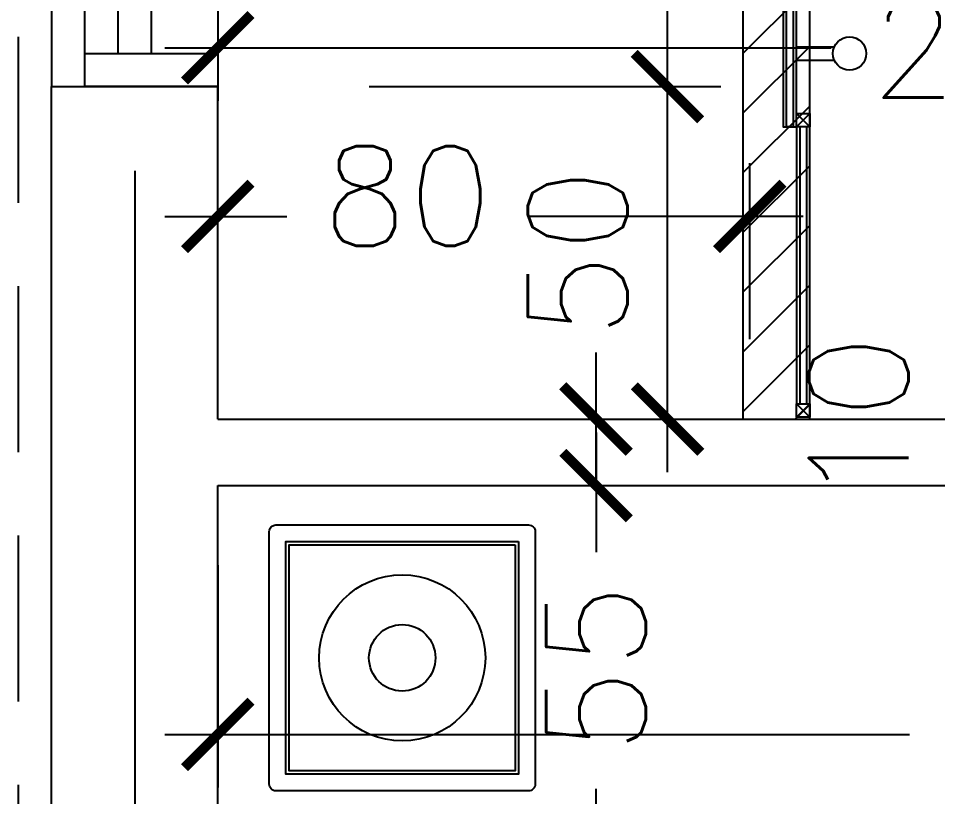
# Model space of a CAD drawing. Header units: centimetres. Extents: x -2093 to 2270, y -504 to 3084.
# Drawn here: x -1785 to -1646.8, y 2466.2 to 2583.3 of the extents above; entities that cross this region are included whole.
import ezdxf

# ---------------------------------------------------------------- set-up
doc = ezdxf.new("R2010")
doc.units = ezdxf.units.CM
doc.header["$LTSCALE"] = 100
doc.header["$MEASUREMENT"] = 0
doc.linetypes.add('GRID$0$GRID$0$XREF GRID$0$GRIDS$0$CENTER', pattern=[2, 1.25, -0.25, 0.25, -0.25])
doc.linetypes.add('HIDDEN', pattern=[0.375, 0.25, -0.125])
for name, color, linetype in [('DIM IN', 1, 'Continuous'), ('DOOR', 1, 'Continuous'), ('FURNITURE', 111, 'Continuous'), ('GRID$0$XREF GRID', 11, 'GRID$0$GRID$0$XREF GRID$0$GRIDS$0$CENTER'), ('HIDDEN -03', 8, 'HIDDEN'), ('THRESHOLD', 8, 'Continuous'), ('TILE', 252, 'Continuous'), ('WALL-01', 7, 'Continuous'), ('WALL-03', 2, 'Continuous'), ('WINDOW', 1, 'Continuous')]:
    doc.layers.add(name, color=color, linetype=linetype)
doc.styles.add('22', font='romans.shx')
doc.dimstyles.new('100', dxfattribs={"dimtxt": 15, "dimasz": 10, "dimexe": 8, "dimexo": 12, "dimgap": 6, "dimtad": 1, "dimdec": 0, "dimzin": 0, "dimdsep": 46, "dimtxsty": '22', "dimblk": 'ARCHTICK', "dimcen": 30, "dimdle": 8, "dimclrd": 1, "dimclre": 1, "dimclrt": 2, "dimadec": 0, "dimazin": 0, "dimtfac": 1, "dimtdec": 0, "dimtmove": 2, "dimatfit": 3, "dimldrblk": 'OBLIQUE', "dimfxl": 100, "dimtolj": 1, "dimtzin": 0, "dimarcsym": 0})

# ---------------------------------------------------------------- blocks, each defined once
blk = doc.blocks.new('GRID')
at = {"layer": 'GRID$0$XREF GRID'}
blk.add_line((-1767.5, 2960.33, 0), (-1767.5, 522.76), dxfattribs=at)
blk = doc.blocks.new('CT2')
at = {"layer": 'FURNITURE'}
blk.add_lwpolyline([(-0.88, -0.37), (-48.38, -0.37, -0.414214), (-49.63, 0.88), (-49.63, 48.38, -0.414214), (-48.38, 49.63), (-0.88, 49.63, -0.414214), (0.37, 48.38), (0.37, 0.88, -0.414214)], format="xyb", close=True, dxfattribs=at)
for points in [[(-2.76, 2.76), (-46.51, 2.76), (-46.51, 46.51), (-2.76, 46.51)], [(-3.38, 3.38), (-45.88, 3.38), (-45.88, 45.88), (-3.38, 45.88)]]:
    blk.add_lwpolyline(points, close=True, dxfattribs=at)
for radius in [15.62, 6.25]:
    blk.add_circle((-24.63, 24.63), radius, dxfattribs=at)
blk = doc.blocks.new('_ARCHTICK')
at = {"color": 0, "linetype": 'ByBlock', "const_width": 0.15}
blk.add_lwpolyline([(-0.5, -0.5), (0.5, 0.5)], dxfattribs=at)
blk = doc.blocks.new('*D229')
at = {"layer": 'Defpoints', "color": 0, "transparency": 16777216}
for p in [(-1755, 2620.67), (-1520, 2620.67), (-1755, 2578.85)]:
    blk.add_point(p, dxfattribs=at)
at = {"layer": 'DIM IN', "color": 1, "lineweight": -2, "transparency": 16777216}
for p, q in [((-1755, 2608.67), (-1755, 2570.85)), ((-1520, 2608.67), (-1520, 2570.85)), ((-1763, 2578.85), (-1662.79, 2578.85)), ((-1512, 2578.85), (-1612.21, 2578.85))]:
    blk.add_line(p, q, dxfattribs=at)
at = {"layer": 'DIM IN', "color": 1, "lineweight": -2, "transparency": 16777216, "xscale": 10, "yscale": 10, "zscale": 10, "rotation": 180}
blk.add_blockref('_ARCHTICK', (-1755, 2578.85), dxfattribs=at)
at = {"layer": 'DIM IN', "color": 1, "lineweight": -2, "transparency": 16777216, "xscale": 10, "yscale": 10, "zscale": 10}
blk.add_blockref('_ARCHTICK', (-1520, 2578.85), dxfattribs=at)
at = {"layer": 'DIM IN', "color": 2, "transparency": 16777216, "insert": (-1637.5, 2578.85), "char_height": 15, "attachment_point": 5, "style": '22'}
blk.add_mtext('\\A1;235', dxfattribs=at)
blk = doc.blocks.new('_OBLIQUE')
at = {"color": 0, "linetype": 'ByBlock'}
blk.add_line((-0.5, -0.5), (0.5, 0.5), dxfattribs=at)
blk = doc.blocks.new('*D235')
at = {"layer": 'Defpoints', "color": 0, "transparency": 16777216}
for p in [(-1520, 2533), (-1755, 2513), (-1755, 2475.57)]:
    blk.add_point(p, dxfattribs=at)
at = {"layer": 'DIM IN', "color": 1, "lineweight": -2, "transparency": 16777216}
for p, q in [((-1520, 2521), (-1520, 2467.57)), ((-1755, 2501), (-1755, 2467.57)), ((-1763, 2475.57), (-1651, 2475.57)), ((-1512, 2475.57), (-1600.43, 2475.57))]:
    blk.add_line(p, q, dxfattribs=at)
at = {"layer": 'DIM IN', "color": 1, "lineweight": -2, "transparency": 16777216, "xscale": 10, "yscale": 10, "zscale": 10, "rotation": 180}
blk.add_blockref('_ARCHTICK', (-1755, 2475.57), dxfattribs=at)
at = {"layer": 'DIM IN', "color": 1, "lineweight": -2, "transparency": 16777216, "xscale": 10, "yscale": 10, "zscale": 10}
blk.add_blockref('_ARCHTICK', (-1520, 2475.57), dxfattribs=at)
at = {"layer": 'DIM IN', "color": 2, "transparency": 16777216, "insert": (-1625.72, 2476.26), "char_height": 15, "attachment_point": 5, "style": '22'}
blk.add_mtext('\\A1;235', dxfattribs=at)
blk = doc.blocks.new('*D289')
at = {"layer": 'Defpoints', "color": 0, "transparency": 16777216}
for p in [(-1755, 2553.48), (-1755, 2523), (-1675, 2523)]:
    blk.add_point(p, dxfattribs=at)
at = {"layer": 'FURNITURE', "color": 1, "lineweight": -2, "transparency": 16777216}
for p, q in [((-1755, 2535), (-1755, 2561.48)), ((-1675, 2535), (-1675, 2561.48)), ((-1763, 2553.48), (-1744.62, 2553.48)), ((-1667, 2553.48), (-1708.34, 2553.48))]:
    blk.add_line(p, q, dxfattribs=at)
at = {"layer": 'FURNITURE', "color": 1, "lineweight": -2, "transparency": 16777216, "xscale": 10, "yscale": 10, "zscale": 10, "rotation": 180}
blk.add_blockref('_ARCHTICK', (-1755, 2553.48), dxfattribs=at)
at = {"layer": 'FURNITURE', "color": 1, "lineweight": -2, "transparency": 16777216, "xscale": 10, "yscale": 10, "zscale": 10}
blk.add_blockref('_ARCHTICK', (-1675, 2553.48), dxfattribs=at)
at = {"layer": 'FURNITURE', "color": 2, "transparency": 16777216, "insert": (-1726.48, 2556.54), "char_height": 15, "attachment_point": 5, "style": '22'}
blk.add_mtext('\\A1;80', dxfattribs=at)
blk = doc.blocks.new('ALW05')
at = {"layer": 'WINDOW'}
for p, q in [((-1775, 2578), (-1775, 2648)), ((-1770, 2578), (-1770, 2648)), ((-1765, 2578), (-1765, 2648)), ((-1755, 2648), (-1755, 2578))]:
    blk.add_line(p, q, dxfattribs=at)
for points in [[(-1775, 2653), (-1755, 2653), (-1755, 2648), (-1775, 2648)], [(-1775, 2578), (-1755, 2578), (-1755, 2573), (-1775, 2573)]]:
    blk.add_lwpolyline(points, close=True, dxfattribs=at)
blk = doc.blocks.new('*D328')
at = {"layer": 'Defpoints', "color": 0, "transparency": 16777216}
for p in [(-1712.36, 2513), (-1698.13, 2513), (-1755, 2458)]:
    blk.add_point(p, dxfattribs=at)
at = {"layer": 'DIM IN', "color": 1, "lineweight": -2, "transparency": 16777216}
for p, q in [((-1698.13, 2521), (-1698.13, 2503.64)), ((-1700.36, 2513), (-1690.13, 2513)), ((-1698.13, 2450), (-1698.13, 2467.36)), ((-1743, 2458), (-1690.13, 2458))]:
    blk.add_line(p, q, dxfattribs=at)
at = {"layer": 'DIM IN', "color": 1, "lineweight": -2, "transparency": 16777216, "xscale": 10, "yscale": 10, "zscale": 10}
for p, rotation in [((-1698.13, 2513), 90), ((-1698.13, 2458), 270)]:
    blk.add_blockref('_ARCHTICK', p, dxfattribs=dict(at, rotation=rotation))
at = {"layer": 'DIM IN', "color": 2, "transparency": 16777216, "insert": (-1698.13, 2485.5), "char_height": 15, "attachment_point": 5, "rotation": 90, "style": '22'}
blk.add_mtext('\\A1;55', dxfattribs=at)
blk = doc.blocks.new('*D329')
at = {"layer": 'Defpoints', "color": 0, "transparency": 16777216}
for p in [(-1712.36, 2523), (-1698.13, 2523), (-1712.36, 2513)]:
    blk.add_point(p, dxfattribs=at)
at = {"layer": 'DIM IN', "color": 1, "lineweight": -2, "transparency": 16777216}
for p, q in [((-1698.13, 2523), (-1698.13, 2533)), ((-1700.36, 2523), (-1690.13, 2523)), ((-1698.13, 2513), (-1698.13, 2523)), ((-1700.36, 2513), (-1690.13, 2513)), ((-1698.13, 2513), (-1698.13, 2503))]:
    blk.add_line(p, q, dxfattribs=at)
at = {"layer": 'DIM IN', "color": 1, "lineweight": -2, "transparency": 16777216, "xscale": 10, "yscale": 10, "zscale": 10}
for p, rotation in [((-1698.13, 2523), 270), ((-1698.13, 2513), 90)]:
    blk.add_blockref('_ARCHTICK', p, dxfattribs=dict(at, rotation=rotation))
at = {"layer": 'DIM IN', "color": 2, "transparency": 16777216, "insert": (-1658.63, 2522.93), "char_height": 15, "attachment_point": 5, "rotation": 90, "style": '22'}
blk.add_mtext('\\A1;10', dxfattribs=at)
blk = doc.blocks.new('*D330')
at = {"layer": 'Defpoints', "color": 0, "transparency": 16777216}
for p in [(-1701.6, 2573), (-1687.38, 2573), (-1701.6, 2523)]:
    blk.add_point(p, dxfattribs=at)
at = {"layer": 'DIM IN', "color": 1, "lineweight": -2, "transparency": 16777216}
for p, q in [((-1687.38, 2515), (-1687.38, 2581)), ((-1689.6, 2573), (-1679.38, 2573)), ((-1689.6, 2523), (-1679.38, 2523))]:
    blk.add_line(p, q, dxfattribs=at)
at = {"layer": 'DIM IN', "color": 1, "lineweight": -2, "transparency": 16777216, "xscale": 10, "yscale": 10, "zscale": 10}
for p, rotation in [((-1687.38, 2573), 90), ((-1687.38, 2523), 270)]:
    blk.add_blockref('_ARCHTICK', p, dxfattribs=dict(at, rotation=rotation))
at = {"layer": 'DIM IN', "color": 2, "transparency": 16777216, "insert": (-1700.88, 2548), "char_height": 15, "attachment_point": 5, "rotation": 90, "style": '22'}
blk.add_mtext('\\A1;50', dxfattribs=at)
blk = doc.blocks.new('*D331')
at = {"layer": 'Defpoints', "color": 0, "transparency": 16777216}
for p in [(-1701.6, 2653), (-1687.38, 2653), (-1744.25, 2573)]:
    blk.add_point(p, dxfattribs=at)
at = {"layer": 'DIM IN', "color": 1, "lineweight": -2, "transparency": 16777216}
for p, q in [((-1687.38, 2565), (-1687.38, 2661)), ((-1689.6, 2653), (-1679.38, 2653)), ((-1732.25, 2573), (-1679.38, 2573))]:
    blk.add_line(p, q, dxfattribs=at)
at = {"layer": 'DIM IN', "color": 1, "lineweight": -2, "transparency": 16777216, "xscale": 10, "yscale": 10, "zscale": 10}
for p, rotation in [((-1687.38, 2653), 90), ((-1687.38, 2573), 270)]:
    blk.add_blockref('_ARCHTICK', p, dxfattribs=dict(at, rotation=rotation))
at = {"layer": 'DIM IN', "color": 2, "transparency": 16777216, "insert": (-1700.88, 2613), "char_height": 15, "attachment_point": 5, "rotation": 90, "style": '22'}
blk.add_mtext('\\A1;80', dxfattribs=at)

msp = doc.modelspace()

# ---------------------------------------------------------------- hatches: boundary and pattern name
at = {"layer": 'THRESHOLD', "transparency": 33554687}
h = msp.add_hatch(dxfattribs=at)
h.set_pattern_fill('ANSI31', color=256, scale=2, angle=360)
h.set_pattern_definition([(45, (3339.3046, 6237.317), (-4.490128, 4.490128), [])])
h.paths.add_polyline_path([(-1676, 2683), (-1676, 2523), (-1666, 2523), (-1666, 2683)])

# ---------------------------------------------------------------- linework, layer by layer
at = {"layer": 'DOOR'}
for p, q in [((-1668, 2578.97), (-1662.29, 2578.97)), ((-1668, 2576.97), (-1662.29, 2576.97)), ((-1666, 2566.97), (-1668, 2568.97)), ((-1668, 2566.97), (-1666, 2568.97)), ((-1667.5, 2566.97), (-1667.5, 2525.27)), ((-1666.5, 2566.97), (-1666.5, 2525.27)), ((-1666, 2523.27), (-1668, 2525.27)), ((-1668, 2523.27), (-1666, 2525.27))]:
    msp.add_line(p, q, dxfattribs=at)
msp.add_lwpolyline([(-1668, 2568.97), (-1668, 2646.97), (-1670, 2646.97), (-1670, 2566.97), (-1668, 2566.97)], dxfattribs=at)
for points in [[(-1668.5, 2566.97), (-1669.5, 2566.97), (-1669.5, 2646.97), (-1668.5, 2646.97)], [(-1668, 2568.97), (-1666, 2568.97), (-1666, 2566.97), (-1668, 2566.97)], [(-1668, 2566.97), (-1668, 2525.27), (-1666, 2525.27), (-1666, 2566.97)], [(-1668, 2525.27), (-1666, 2525.27), (-1666, 2523.27), (-1668, 2523.27)]]:
    msp.add_lwpolyline(points, close=True, dxfattribs=at)
msp.add_circle((-1660, 2577.97), 2.5, dxfattribs=at)
at = {"layer": 'HIDDEN -03'}
msp.add_line((-1785, 793), (-1785, 2713), dxfattribs=at)
at = {"layer": 'TILE', "color": 8}
for p, q in [((-1676, 2523), (-1676, 2683)), ((-1666, 2523), (-1666, 2683))]:
    msp.add_line(p, q, dxfattribs=at)
at = {"layer": 'WALL-01'}
for p, q in [((-1780, 2573), (-1755, 2573)), ((-1780, 2458), (-1780, 2573)), ((-1755, 2523), (-1755, 2573)), ((-1755, 2523), (-1609.98, 2523)), ((-1755, 2513), (-1609.98, 2513)), ((-1755, 2458), (-1755, 2513))]:
    msp.add_line(p, q, dxfattribs=at)
at = {"layer": 'WALL-03'}
msp.add_line((-1780, 2653), (-1780, 2573), dxfattribs=at)

# ---------------------------------------------------------------- block references
at = {"layer": 'FURNITURE', "xscale": 0.8000000000000311, "yscale": 0.8000000000000311, "zscale": 0.8000000000000311, "rotation": 90}
msp.add_blockref('CT2', (-1707.57, 2506.78), dxfattribs=at)
at = {"layer": 'WALL-01'}
msp.add_blockref('GRID', (0, 0), dxfattribs=at)
at = {"layer": 'WINDOW'}
msp.add_blockref('ALW05', (0, 0), dxfattribs=at)

# ---------------------------------------------------------------- dimensions: what is measured, and where the dimension line sits
at = {"layer": 'DIM IN'}
for base, p1, p2, picture, middle in [((-1687.38, 2653), (-1744.25, 2573), (-1701.6, 2653), '*D331', (-1700.88, 2613)), ((-1687.38, 2573), (-1701.6, 2523), (-1701.6, 2573), '*D330', (-1700.88, 2548))]:
    dim = msp.add_linear_dim(base=base, p1=p1, p2=p2, angle=90, dimstyle='100', override={"dimfxl": 0.075}, dxfattribs=at)
    dim.commit()
    dim.dimension.update_dxf_attribs({"geometry": picture, "text_midpoint": middle})
for base, p1, p2, picture, middle in [((-1755, 2578.85), (-1520, 2620.67), (-1755, 2620.67), '*D229', (-1637.5, 2578.85)), ((-1755, 2475.57), (-1520, 2533), (-1755, 2513), '*D235', (-1625.72, 2476.26))]:
    dim = msp.add_linear_dim(base=base, p1=p1, p2=p2, dimstyle='100', override={"dimfxl": 0.075}, dxfattribs=at)
    dim.commit()
    dim.dimension.update_dxf_attribs({"geometry": picture, "text_midpoint": middle, "dimtype": 160})
for base, p1, p2, picture, middle in [((-1698.13, 2523), (-1712.36, 2513), (-1712.36, 2523), '*D329', (-1658.63, 2522.93)), ((-1698.13, 2513), (-1755, 2458), (-1712.36, 2513), '*D328', (-1698.13, 2485.5))]:
    dim = msp.add_linear_dim(base=base, p1=p1, p2=p2, angle=90, dimstyle='100', override={"dimfxl": 0.075}, dxfattribs=at)
    dim.commit()
    dim.dimension.update_dxf_attribs({"geometry": picture, "text_midpoint": middle, "dimtype": 160})
at = {"layer": 'FURNITURE'}
dim = msp.add_linear_dim(base=(-1755, 2553.48), p1=(-1675, 2523), p2=(-1755, 2523), dimstyle='100', override={"dimfxl": 0.075}, dxfattribs=at)
dim.commit()
dim.dimension.update_dxf_attribs({"geometry": '*D289', "text_midpoint": (-1726.48, 2556.54), "dimtype": 160})

doc.saveas('drawing.dxf')
